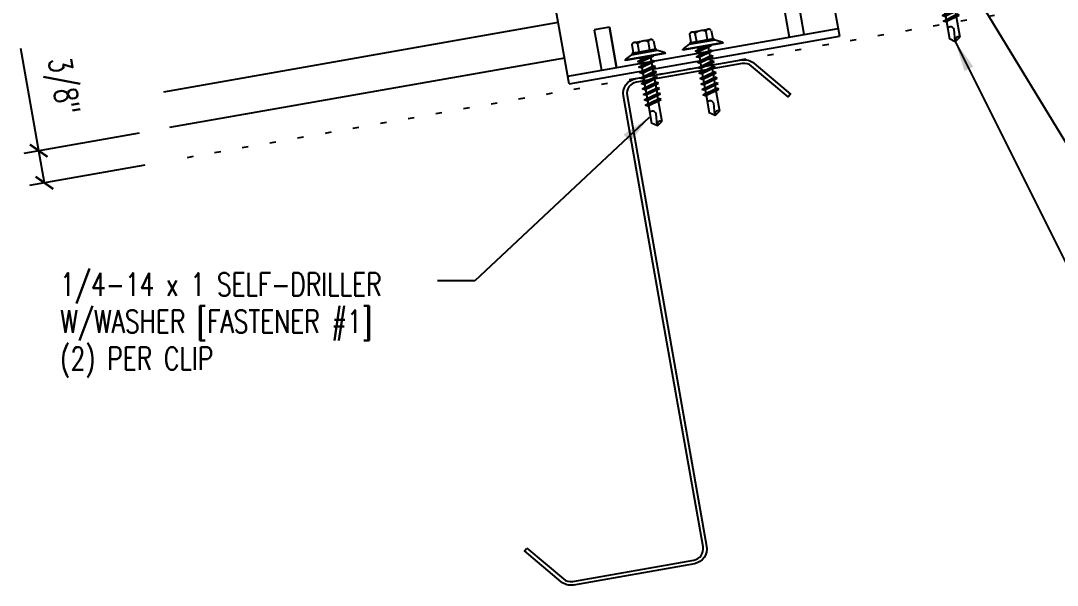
# Model space of a CAD drawing. Extents: x 0.5 to 45.3, y 10.2 to 35.8.
# Drawn here: x 1.31 to 18.3, y 12.82 to 22.07 of the extents above; entities that cross this region are included whole.
import ezdxf

# ---------------------------------------------------------------- set-up
doc = ezdxf.new("R2010")
doc.units = 0
doc.header["$LTSCALE"] = 4
doc.header["$MEASUREMENT"] = 0
doc.linetypes.add('ACAD_ISO07W100', pattern=[3, 0, -3])
doc.layers.get('0').update_dxf_attribs({"linetype": 'CONTINUOUS'})
doc.layers.get('DEFPOINTS').update_dxf_attribs({"linetype": 'CONTINUOUS'})
for name, color, linetype in [('CLIP', 5, 'CONTINUOUS'), ('DIM', 2, 'CONTINUOUS'), ('FASTENER', 9, 'CONTINUOUS'), ('PANEL', 11, 'CONTINUOUS'), ('STLA', 10, 'CONTINUOUS'), ('TEXT', 2, 'CONTINUOUS')]:
    doc.layers.add(name, color=color, linetype=linetype)
doc.styles.add('TEXT1', font='ROMANS.shx', dxfattribs={"width": 0.75, "height": 0.375})
doc.dimstyles.new('DETAIL', dxfattribs={"dimscale": 4, "dimtxt": 0.09375, "dimasz": 0.0625, "dimexe": 0.0625, "dimexo": 0.125, "dimgap": 0.0625, "dimtad": 1, "dimdec": 4, "dimzin": 3, "dimdsep": 46, "dimlunit": 4, "dimtxsty": 'TEXT1', "dimblk": 'ARCHTICK', "dimcen": 0.0625, "dimclrd": 7, "dimclre": 7, "dimclrt": 2, "dimadec": 0, "dimazin": 0, "dimtfac": 0.59375, "dimtdec": 4, "dimtmove": 0, "dimatfit": 3, "dimfxl": 0, "dimfrac": 2, "dimtolj": 1, "dimtzin": 3, "dimarcsym": 0})
doc.dimstyles.new('DETAIL$7', dxfattribs={"dimscale": 4, "dimtxt": 0.09375, "dimasz": 0.125, "dimexe": 0.0625, "dimexo": 0.125, "dimgap": 0.0625, "dimtad": 1, "dimdec": 4, "dimzin": 3, "dimdsep": 46, "dimlunit": 4, "dimtxsty": 'TEXT1', "dimblk": 'ARCHTICK', "dimcen": 0.0625, "dimclrd": 7, "dimclre": 7, "dimclrt": 2, "dimadec": 0, "dimazin": 0, "dimtfac": 1, "dimtdec": 4, "dimtmove": 0, "dimatfit": 3, "dimfxl": 0, "dimfrac": 2, "dimtolj": 1, "dimtzin": 3, "dimarcsym": 0})

# ---------------------------------------------------------------- blocks, each defined once
blk = doc.blocks.new('MB_DW1')
at = {"layer": 'FASTENER'}
for p, q in [((-0.181, 0.276), (-0.181, 0.137)), ((-0.135, 0.302), (0.135, 0.302)), ((-0.089, 0.276), (-0.089, 0.137)), ((0.089, 0.276), (0.089, 0.137)), ((0.181, 0.276), (0.181, 0.137)), ((-0.217, 0.114), (-0.326, 0.059)), ((-0.326, 0.059), (-0.326, 0.049)), ((-0.326, 0.049), (0.326, 0.049)), ((-0.217, 0.114), (0.217, 0.114)), ((-0.193, 0.137), (0.193, 0.137)), ((-0.193, 0.119), (0.193, 0.119)), ((-0.181, 0.137), (0.181, 0.137)), ((-0.139, -0.016), (0.046, 0.037)), ((-0.104, -0.036), (0.139, 0.033)), ((-0.086, 0.037), (-0.086, -0.001)), ((-0.086, 0.037), (0.086, 0.037)), ((0.086, 0.037), (0.133, 0.037)), ((0.086, 0.018), (0.086, -0.042)), ((0.139, 0.033), (0.133, 0.037)), ((0.217, 0.114), (0.326, 0.059)), ((0.326, 0.059), (0.326, 0.049)), ((-0.104, -0.036), (-0.139, -0.016)), ((-0.139, -0.107), (0.104, -0.038)), ((-0.104, -0.127), (-0.139, -0.107)), ((-0.139, -0.198), (0.104, -0.128)), ((-0.104, -0.127), (0.139, -0.058)), ((-0.104, -0.218), (0.139, -0.149)), ((-0.086, -0.031), (-0.086, -0.092)), ((-0.086, -0.122), (-0.086, -0.183)), ((0.086, -0.073), (0.086, -0.133)), ((0.086, -0.164), (0.086, -0.224)), ((0.139, -0.058), (0.104, -0.038)), ((0.139, -0.149), (0.104, -0.128)), ((-0.104, -0.218), (-0.139, -0.198)), ((-0.139, -0.289), (0.104, -0.219)), ((-0.104, -0.309), (-0.139, -0.289)), ((-0.139, -0.38), (0.104, -0.31)), ((-0.104, -0.309), (0.139, -0.239)), ((-0.104, -0.4), (0.139, -0.33)), ((-0.086, -0.213), (-0.086, -0.274)), ((-0.086, -0.304), (-0.086, -0.364)), ((0.086, -0.255), (0.086, -0.315)), ((0.139, -0.239), (0.104, -0.219)), ((0.139, -0.33), (0.104, -0.31)), ((-0.104, -0.4), (-0.139, -0.38)), ((-0.139, -0.47), (0.104, -0.401)), ((-0.104, -0.491), (-0.139, -0.47)), ((-0.139, -0.561), (0.104, -0.492)), ((-0.104, -0.491), (0.139, -0.421)), ((-0.086, -0.395), (-0.086, -0.455)), ((-0.086, -0.486), (-0.086, -0.546)), ((0.086, -0.345), (0.086, -0.406)), ((0.086, -0.436), (0.086, -0.497)), ((0.139, -0.421), (0.104, -0.401)), ((0.139, -0.512), (0.104, -0.492)), ((-0.104, -0.581), (-0.139, -0.561)), ((-0.139, -0.652), (0.104, -0.583)), ((-0.104, -0.672), (-0.139, -0.652)), ((-0.139, -0.743), (0.104, -0.674)), ((-0.104, -0.581), (0.139, -0.512)), ((-0.104, -0.672), (0.139, -0.603)), ((-0.086, -0.577), (-0.086, -0.637)), ((-0.086, -0.667), (-0.086, -0.728)), ((0.086, -0.527), (0.086, -0.588)), ((0.086, -0.618), (0.086, -0.679)), ((0.139, -0.603), (0.104, -0.583)), ((0.139, -0.694), (0.104, -0.674)), ((-0.104, -0.763), (-0.139, -0.743)), ((-0.104, -0.763), (0.139, -0.694)), ((-0.086, -0.758), (-0.086, -1.05)), ((0.086, -0.709), (0.086, -1.05)), ((-0.002, -1.095), (0.014, -0.909)), ((0, -1.111), (-0.086, -1.05)), ((0, -1.111), (0.086, -1.05))]:
    blk.add_line(p, q, dxfattribs=at)
blk.add_lwpolyline([(-0.331, 0.037), (-0.331, 0.049), (0.331, 0.049), (0.331, 0.037)], close=True, dxfattribs=at)
for centre, radius, start, end in [((-0.135, 0.25), 0.0527, 29.8754, 150.1246), ((0, 0.138), 0.164, 56.9974, 123.0026), ((0.135, 0.25), 0.0527, 29.8754, 150.1246), ((-0.193, 0.128), 0.00894, 90, 270), ((0.193, 0.128), 0.00894, 270, 90), ((-0.046, -0.921), 0.0615, 11.1445, 130.906), ((0.054, -1.097), 0.0563, 55.4585, 194.8454)]:
    blk.add_arc(centre, radius, start, end, dxfattribs=at)
blk = doc.blocks.new('FZ7')
at = {"layer": 'FASTENER'}
for p, q in [((-0.224, 0.171), (0.215, 0.171)), ((-0.215, 0.305), (-0.215, 0.171)), ((-0.161, 0.337), (0.161, 0.337)), ((-0.107, 0.305), (-0.107, 0.171)), ((0.107, 0.305), (0.107, 0.171)), ((0.215, 0.305), (0.215, 0.171)), ((-0.324, 0.071), (-0.324, 0.037)), ((-0.324, 0.037), (0.324, 0.037)), ((-0.139, -0.016), (0.046, 0.037)), ((-0.104, -0.036), (0.139, 0.033)), ((-0.086, 0.037), (-0.086, -0.001)), ((-0.086, 0.037), (0.086, 0.037)), ((0.086, 0.037), (0.133, 0.037)), ((0.086, 0.018), (0.086, -0.042)), ((0.139, 0.033), (0.133, 0.037)), ((0.324, 0.071), (0.324, 0.037)), ((-0.104, -0.036), (-0.139, -0.016)), ((-0.139, -0.107), (0.104, -0.038)), ((-0.104, -0.127), (-0.139, -0.107)), ((-0.139, -0.198), (0.104, -0.128)), ((-0.104, -0.127), (0.139, -0.058)), ((-0.104, -0.218), (0.139, -0.149)), ((-0.086, -0.031), (-0.086, -0.092)), ((-0.086, -0.122), (-0.086, -0.183)), ((0.086, -0.073), (0.086, -0.133)), ((0.086, -0.164), (0.086, -0.224)), ((0.139, -0.058), (0.104, -0.038)), ((0.139, -0.149), (0.104, -0.128)), ((-0.104, -0.218), (-0.139, -0.198)), ((-0.139, -0.289), (0.104, -0.219)), ((-0.104, -0.309), (-0.139, -0.289)), ((-0.139, -0.38), (0.104, -0.31)), ((-0.104, -0.309), (0.139, -0.239)), ((-0.104, -0.4), (0.139, -0.33)), ((-0.086, -0.213), (-0.086, -0.274)), ((-0.086, -0.304), (-0.086, -0.364)), ((0.086, -0.255), (0.086, -0.315)), ((0.139, -0.239), (0.104, -0.219)), ((0.139, -0.33), (0.104, -0.31)), ((-0.104, -0.4), (-0.139, -0.38)), ((-0.139, -0.47), (0.104, -0.401)), ((-0.104, -0.491), (-0.139, -0.47)), ((-0.139, -0.561), (0.104, -0.492)), ((-0.104, -0.491), (0.139, -0.421)), ((-0.086, -0.395), (-0.086, -0.455)), ((-0.086, -0.486), (-0.086, -0.546)), ((0.086, -0.345), (0.086, -0.406)), ((0.086, -0.436), (0.086, -0.497)), ((0.139, -0.421), (0.104, -0.401)), ((0.139, -0.512), (0.104, -0.492)), ((-0.104, -0.581), (-0.139, -0.561)), ((-0.139, -0.652), (0.104, -0.583)), ((-0.104, -0.672), (-0.139, -0.652)), ((-0.139, -0.743), (0.104, -0.674)), ((-0.104, -0.581), (0.139, -0.512)), ((-0.104, -0.672), (0.139, -0.603)), ((-0.086, -0.577), (-0.086, -0.637)), ((-0.086, -0.667), (-0.086, -0.728)), ((0.086, -0.527), (0.086, -0.588)), ((0.086, -0.618), (0.086, -0.679)), ((0.139, -0.603), (0.104, -0.583)), ((0.139, -0.694), (0.104, -0.674)), ((-0.104, -0.763), (-0.139, -0.743)), ((-0.139, -0.834), (0.104, -0.765)), ((-0.104, -0.854), (-0.139, -0.834)), ((-0.104, -0.763), (0.139, -0.694)), ((-0.104, -0.854), (0.139, -0.785)), ((-0.086, -0.758), (-0.086, -0.819)), ((-0.086, -0.849), (-0.086, -0.91)), ((0.086, -0.709), (0.086, -0.77)), ((0.086, -0.8), (0.086, -0.861)), ((0.139, -0.785), (0.104, -0.765)), ((-0.139, -0.925), (0.104, -0.856)), ((-0.104, -0.945), (-0.139, -0.925)), ((-0.104, -0.945), (0.139, -0.876)), ((-0.086, -0.94), (-0.086, -1.232)), ((0.086, -0.891), (0.086, -1.232)), ((0.139, -0.876), (0.104, -0.856)), ((-0.002, -1.277), (0.014, -1.091)), ((0, -1.293), (-0.086, -1.232)), ((0, -1.293), (0.086, -1.232))]:
    blk.add_line(p, q, dxfattribs=at)
for centre, radius, start, end in [((-0.224, 0.071), 0.1, 90, 180), ((-0.161, 0.274), 0.0628, 29.8754, 150.1246), ((0, 0.141), 0.196, 56.9974, 123.0026), ((0.161, 0.274), 0.0628, 29.8754, 150.1246), ((0.224, 0.071), 0.1, 0, 90), ((-0.046, -1.102), 0.0615, 11.1445, 130.906), ((0.054, -1.278), 0.0563, 55.4585, 194.8454)]:
    blk.add_arc(centre, radius, start, end, dxfattribs=at)
blk = doc.blocks.new('A$C53A16981')
at = {"layer": 'FASTENER', "rotation": 9.999999999999451}
blk.add_blockref('FZ7', (0.332, 1.273), dxfattribs=at)
blk = doc.blocks.new('_ArchTick')
at = {"color": 0, "linetype": 'ByBlock', "const_width": 0.15}
blk.add_lwpolyline([(-0.5, -0.5), (0.5, 0.5)], dxfattribs=at)
blk = doc.blocks.new('FD-F1')
at = {"layer": 'TEXT', "style": 'TEXT1', "width": 0.75}
for s, p in [('1/4-14 x 1 SELF-DRILLER', (0.0047, -0.0408)), ('W/WASHER [FASTENER #1]', (0.0047, -0.1926))]:
    blk.add_text(s, height=0.09375, dxfattribs=at).set_placement(p)
blk.add_attdef('(QUANTITY)', (0.0047, -0.3444), '', height=0.0938, dxfattribs=at)
blk = doc.blocks.new('A$C53AF356D')
at = {"layer": 'CLIP'}
for p, q in [((-1.682, 1.657), (0.471, 2.036)), ((0.471, 2.036), (0.843, -0.076)), ((-1.31, -0.455), (-1.682, 1.657)), ((0.631, 1.131), (1.812, 1.339)), ((1.812, 1.339), (2.22, -0.974)), ((0.685, 0.823), (1.293, 0.93)), ((-2.619, 0.558), (-1.523, 0.751)), ((0.728, 0.577), (1.337, 0.684)), ((-2.211, -1.755), (-2.619, 0.558)), ((-2.068, 0.338), (-1.468, 0.443)), ((-2.025, 0.091), (-1.425, 0.197)), ((-1.31, -0.455), (0.843, -0.076)), ((1.526, -0.285), (1.28, -0.329)), ((1.28, -0.329), (1.397, -0.992)), ((1.643, -0.948), (1.526, -0.285)), ((-1.551, -0.828), (-1.797, -0.871)), ((-1.551, -0.828), (-1.434, -1.491)), ((-1.434, -1.491), (-1.551, -0.828)), ((-2.233, -1.632), (2.199, -0.85)), ((-2.211, -1.755), (2.22, -0.974)), ((-1.797, -0.871), (-1.681, -1.534))]:
    blk.add_line(p, q, dxfattribs=at)
for centre in [(0.107, 0.584), (-0.843, 0.417), (-0.271, 0.021)]:
    blk.add_circle(centre, 0.165, dxfattribs=at)
for centre, start, end in [((1.306, 0.806), 280, 100), ((-2.046, 0.215), 100, 280)]:
    blk.add_arc(centre, 0.125, start, end, dxfattribs=at)
blk = doc.blocks.new('*D24')
at = {"layer": 'DEFPOINTS', "color": 0}
for p in [(3.742, 20.319), (1.606, 19.943), (3.835, 19.792)]:
    blk.add_point(p, dxfattribs=at)
at = {"layer": 'DIM', "color": 7, "lineweight": -2}
for p, q in [((1.606, 19.943), (1.311, 21.618)), ((3.25, 20.233), (1.36, 19.899)), ((1.699, 19.416), (1.606, 19.943)), ((3.343, 19.705), (1.453, 19.372))]:
    blk.add_line(p, q, dxfattribs=at)
at = {"layer": 'DIM', "color": 7, "lineweight": -2, "xscale": 0.25, "yscale": 0.25, "zscale": 0.25}
for p, rotation in [((1.606, 19.943), 100.0000000000008), ((1.699, 19.416), 280.0000000000008)]:
    blk.add_blockref('_ArchTick', p, dxfattribs=dict(at, rotation=rotation))
at = {"layer": 'DIM', "color": 2, "insert": (1.964, 20.996), "char_height": 0.375, "attachment_point": 5, "rotation": 280, "style": 'TEXT1'}
blk.add_mtext('\\A1;3/8"', dxfattribs=at)

msp = doc.modelspace()

# ---------------------------------------------------------------- linework, layer by layer
at = {"layer": 'PANEL'}
msp.add_line((10.12194, 22.04334), (3.64883, 20.90196), dxfattribs=at)
msp.add_lwpolyline([(10.22439, 21.46231), (3.75128, 20.32092)], dxfattribs=at)
at = {"layer": 'STLA'}
msp.add_lwpolyline([(9.60637, 13.42559), (10.20747, 12.92121, 0.22169466), (10.36055, 12.88019), (12.34236, 13.22964, 0.41421356), (12.49446, 13.44685), (11.84281, 17.14254), (11.19116, 20.83822, -0.41421356), (11.39176, 21.12471), (13.12736, 21.43074, -0.22169466), (13.32927, 21.37664), (13.93037, 20.87226), (13.89193, 20.82645), (13.29083, 21.33083, 0.22169466), (13.13775, 21.37185), (11.40214, 21.06582, 0.41421356), (11.25005, 20.84861), (11.9017, 17.15292), (12.55335, 13.45723, -0.41421356), (12.35275, 13.17075), (10.37094, 12.8213, -0.22169466), (10.16903, 12.8754), (9.56793, 13.37978)], format="xyb", close=True, dxfattribs=at)
at = {"layer": 'TEXT', "linetype": 'ACAD_ISO07W100', "ltscale": 0.03}
msp.add_line((23.16165, 23.20006), (3.83525, 19.79229), dxfattribs=at)

# ---------------------------------------------------------------- block references
at = {"layer": 'CLIP'}
msp.add_blockref('A$C53AF356D', (12.51013, 22.79567), dxfattribs=at)
at = {"layer": 'FASTENER'}
msp.add_blockref('A$C53A16981', (16.07365, 21.73084), dxfattribs=at)
at = {"layer": 'FASTENER', "rotation": 9.999999999999918}
for p in [(12.4987, 21.61259), (11.55381, 21.4427)]:
    msp.add_blockref('MB_DW1', p, dxfattribs=at)
at = {"layer": 'TEXT', "xscale": 4, "yscale": 4, "zscale": 4}
msp.add_blockref('FD-F1', (1.93924, 17.72585), dxfattribs=at).add_auto_attribs({'(QUANTITY)': '(2) PER CLIP'})

# ---------------------------------------------------------------- dimensions: what is measured, and where the dimension line sits
at = {"layer": 'DIM'}
dim = msp.add_aligned_dim(p1=(3.83525, 19.79229), p2=(3.74232, 20.31934), distance=2.16917, text='3/8"', dimstyle='DETAIL', dxfattribs=at)
dim.commit()
dim.dimension.update_dxf_attribs({"geometry": '*D24', "text_midpoint": (1.96429, 20.99632)})

# ---------------------------------------------------------------- leaders
for points in [[(16.79652, 22.77731), (19.34442, 18.58735), (19.55723, 18.58735)], [(18.22443, 22.53904), (19.40427, 21.37939), (19.61043, 21.37939)], [(16.63013, 21.73084), (19.17137, 16.63951), (19.51719, 16.63951)], [(11.61175, 20.48975), (8.7555, 17.80774), (8.13982, 17.80774)]]:
    msp.add_leader(points, dimstyle='DETAIL$7', dxfattribs=at)

doc.saveas('drawing.dxf')
